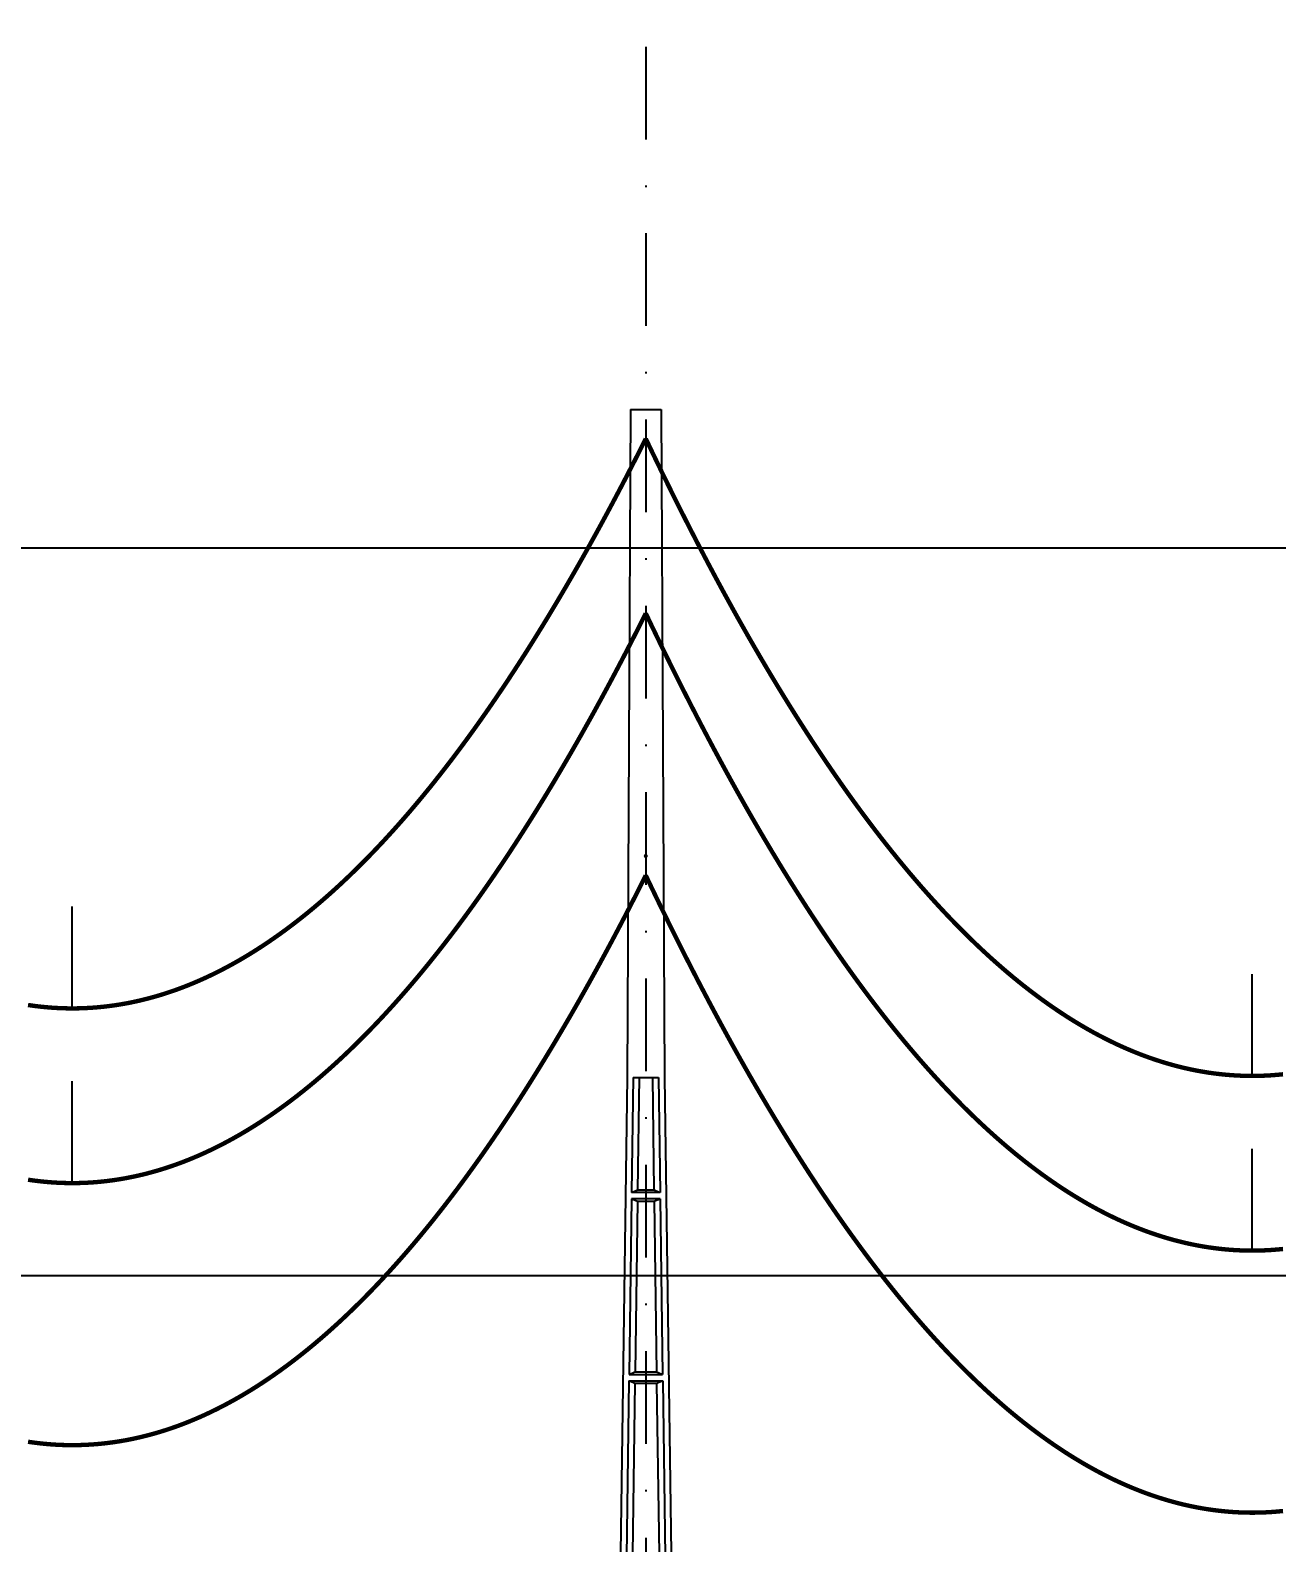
# Model space of a CAD drawing. Header units: metres. Extents: x -121 to 9872, y 3505 to 10721.
# Drawn here: x 1078.7 to 1164.4, y 9731.7 to 9835.5 of the extents above; entities that cross this region are included whole.
import ezdxf

# ---------------------------------------------------------------- set-up
doc = ezdxf.new("R2010")
doc.units = ezdxf.units.M
doc.header["$PDMODE"] = 2
doc.linetypes.add('DASHDOT', pattern=[25.4, 12.7, -6.35, 0, -6.35])
for name, color, linetype in [('CON-EOL- CA MAGNOLIA', 210, 'Continuous'), ('CON-EOL- CA OXLIP', 140, 'Continuous'), ('CON-EOL- FO', 101, 'Continuous'), ('cotas', 7, 'Continuous'), ('Grade', 9, 'Continuous'), ('Ind.Rot', 8, 'DASHDOT'), ('POSTE DT', 7, 'Continuous')]:
    doc.layers.add(name, color=color, linetype=linetype)
doc.styles.get("Standard").update_dxf_attribs({"font": 'arial.ttf'})
doc.dimstyles.new('ISO-25', dxfattribs={"dimtxt": 2.5, "dimasz": 2.5, "dimexe": 1.25, "dimexo": 0.625, "dimtad": 1, "dimzin": 1, "dimtxsty": 'Standard', "dimcen": 2.5, "dimaunit": 1, "dimadec": 3, "dimazin": 3, "dimtfac": 1, "dimtmove": 0, "dimatfit": 3, "dimfxlon": 1, "dimarcsym": 0})

# ---------------------------------------------------------------- blocks, each defined once
blk = doc.blocks.new('*U10')
at = {"layer": 'POSTE DT', "extrusion": (0, 1, 0)}
for p, q in [((-3.31, 406.59), (-4.05, 262)), ((-3.31, 406.59), (3.31, 406.59)), ((3.31, 406.59), (4.06, 262)), ((-4.05, 262), (-7.72, 0)), ((-4.05, 262), (-4.05, 262)), ((-2.73, 262), (-3.08, 237.05)), ((-2.73, 262), (2.75, 262)), ((-1.42, 262), (-1.77, 237.57)), ((1.43, 262), (1.77, 237.57)), ((2.75, 262), (3.1, 237.05)), ((4.06, 262), (7.72, 0)), ((3.1, 237.05), (-3.08, 237.05)), ((-3.1, 235.74), (-3.63, 197.65)), ((3.11, 235.73), (-3.1, 235.74)), ((-1.8, 235.21), (-2.32, 198.19)), ((1.8, 235.21), (2.32, 198.19)), ((3.11, 235.73), (3.65, 197.65)), ((-3.65, 196.34), (-4.19, 158.25)), ((-2.35, 195.8), (-2.87, 158.8)), ((2.35, 195.8), (2.87, 158.8)), ((3.66, 196.34), (4.2, 158.25))]:
    blk.add_line(p, q, dxfattribs=at)
at = {"layer": 'POSTE DT', "ltscale": 3}
for points in [[(-3.63, 197.65), (3.65, 197.65)], [(-3.65, 196.34), (3.66, 196.34)]]:
    blk.add_lwpolyline(points, dxfattribs=at)
at = {"layer": 'POSTE DT'}
for points, knots in [([(0.25, 309.94), (0.25, 309.93), (0.25, 309.93), (0.25, 309.92), (0.25, 309.91), (0.25, 309.9), (0.25, 309.89), (0.24, 309.85), (0.22, 309.82), (0.19, 309.77), (0.16, 309.74), (0.11, 309.71), (0.08, 309.7), (0.01, 309.68), (-0.02, 309.68), (-0.08, 309.7), (-0.11, 309.71), (-0.16, 309.74), (-0.18, 309.76), (-0.21, 309.8), (-0.22, 309.82), (-0.24, 309.85), (-0.24, 309.87), (-0.25, 309.89), (-0.25, 309.9), (-0.25, 309.92), (-0.25, 309.92), (-0.25, 309.93), (-0.25, 309.94), (-0.25, 309.95), (-0.25, 309.95), (-0.25, 309.96), (-0.25, 309.97), (-0.24, 310), (-0.23, 310.02), (-0.21, 310.07), (-0.2, 310.09), (-0.15, 310.14), (-0.13, 310.15), (-0.07, 310.18), (-0.03, 310.19), (0.03, 310.19), (0.06, 310.18), (0.12, 310.16), (0.14, 310.14), (0.18, 310.11), (0.2, 310.09), (0.21, 310.06), (0.22, 310.05), (0.23, 310.04), (0.24, 310.01), (0.24, 309.99), (0.25, 309.97), (0.25, 309.96), (0.25, 309.95), (0.25, 309.94), (0.25, 309.94), (0.25, 309.94), (0.25, 309.94)], [-54.728303, -54.728303, -54.728303, -54.728303, -54.309038, -54.309038, -53.647169, -53.647169, -52.532885, -52.532885, -48.86224, -48.86224, -45.282765, -45.282765, -41.52867, -41.52867, -37.867486, -37.867486, -34.454589, -34.454589, -31.301423, -31.301423, -28.48103, -28.48103, -26.961755, -26.961755, -25.7544, -25.7544, -25.136228, -25.136228, -24.64409, -24.64409, -24.094201, -24.094201, -23.191199, -23.191199, -20.494482, -20.494482, -17.342863, -17.342863, -13.645538, -13.645538, -9.835989, -9.835989, -6.296781, -6.296781, -3.005029, -3.005029, 0, 0, 0, 1.527594, 1.527594, 3.697216, 3.697216, 4.489727, 4.489727, 5.01438, 5.01438, 5.095313, 5.095313, 5.095313, 5.095313]), ([(-1.77, 237.57), (-1.99, 237.49), (-2.21, 237.4), (-2.64, 237.22), (-2.86, 237.14), (-3.08, 237.05)], [0, 0, 0, 0, 56.660495, 56.660495, 113.412826, 113.412826, 113.412826, 113.412826]), ([(1.77, 237.57), (1.18, 237.57), (0.59, 237.57), (-0.59, 237.57), (-1.18, 237.57), (-1.77, 237.57)], [0, 0, 0, 0, 67.306894, 67.306894, 134.614447, 134.614447, 134.614447, 134.614447]), ([(3.1, 237.05), (2.87, 237.14), (2.65, 237.23), (2.21, 237.4), (1.99, 237.49), (1.77, 237.57)], [0, 0, 0, 0, 56.738948, 56.738948, 113.38731, 113.38731, 113.38731, 113.38731]), ([(-3.1, 235.74), (-2.88, 235.65), (-2.67, 235.56), (-2.23, 235.39), (-2.02, 235.3), (-1.8, 235.21)], [0.055576, 0.055576, 0.055576, 0.055576, 56.767409, 56.767409, 113.50757, 113.50757, 113.50757, 113.50757]), ([(-1.8, 235.21), (-1.2, 235.21), (-0.6, 235.21), (0.6, 235.21), (1.2, 235.21), (1.8, 235.21)], [0, 0, 0, 0, 68.567797, 68.567797, 137.136247, 137.136247, 137.136247, 137.136247]), ([(1.8, 235.21), (2.02, 235.3), (2.24, 235.38), (2.68, 235.56), (2.89, 235.65), (3.11, 235.73)], [0, 0, 0, 0, 56.845349, 56.845349, 113.599799, 113.599799, 113.599799, 113.599799]), ([(-2.32, 198.19), (-2.54, 198.1), (-2.76, 198.01), (-3.2, 197.83), (-3.41, 197.74), (-3.63, 197.65)], [0, 0, 0, 0, 63.412073, 63.412073, 126.777421, 126.777421, 126.777421, 126.777421]), ([(2.32, 198.19), (1.55, 198.19), (0.77, 198.19), (-0.77, 198.19), (-1.55, 198.19), (-2.32, 198.19)], [0, 0, 0, 0, 88.31008, 88.31008, 176.620652, 176.620652, 176.620652, 176.620652]), ([(3.65, 197.65), (3.43, 197.74), (3.2, 197.83), (2.76, 198.01), (2.54, 198.1), (2.32, 198.19)], [0, 0, 0, 0, 63.488119, 63.488119, 126.880939, 126.880939, 126.880939, 126.880939]), ([(-3.65, 196.34), (-3.43, 196.25), (-3.22, 196.16), (-2.78, 195.98), (-2.57, 195.89), (-2.35, 195.8)], [0.054307, 0.054307, 0.054307, 0.054307, 63.527131, 63.527131, 127.063246, 127.063246, 127.063246, 127.063246]), ([(-2.35, 195.8), (-1.57, 195.8), (-0.78, 195.8), (0.79, 195.8), (1.57, 195.8), (2.35, 195.8)], [0, 0, 0, 0, 89.585713, 89.585713, 179.17191, 179.17191, 179.17191, 179.17191]), ([(2.35, 195.8), (2.57, 195.89), (2.79, 195.98), (3.23, 196.16), (3.45, 196.25), (3.66, 196.34)], [0, 0, 0, 0, 63.60246, 63.60246, 127.109696, 127.109696, 127.109696, 127.109696])]:
    blk.add_open_spline(points, degree=3, knots=knots, dxfattribs=at)
blk = doc.blocks.new('*D53')
at = {"layer": 'cotas', "color": 0, "lineweight": -2, "transparency": 16777216}
for p, q in [((1042.02, 9838.85), (1042.02, 9841.1)), ((1121.02, 9838.85), (1121.02, 9841.1)), ((1044.52, 9839.85), (1118.52, 9839.85))]:
    blk.add_line(p, q, dxfattribs=at)
at = {"layer": 'cotas', "color": 0, "transparency": 16777216}
for points in [[(1044.52, 9840.27), (1044.52, 9839.44), (1042.02, 9839.85)], [(1118.52, 9840.27), (1118.52, 9839.44), (1121.02, 9839.85)]]:
    blk.add_solid(points, dxfattribs=at)
at = {"layer": 'Defpoints', "color": 0, "transparency": 16777216}
for p in [(1121.02, 9839.85), (1042.02, 9809.87), (1121.02, 9809.49)]:
    blk.add_point(p, dxfattribs=at)
at = {"layer": 'cotas', "color": 0, "transparency": 16777216, "insert": (1081.52, 9841.75), "char_height": 2.5, "attachment_point": 5}
blk.add_mtext('79.00', dxfattribs=at)
blk = doc.blocks.new('*D54')
at = {"layer": 'cotas', "color": 0, "lineweight": -2, "transparency": 16777216}
for p, q in [((1121.02, 9837.35), (1121.02, 9841.1)), ((1200.31, 9837.35), (1200.31, 9841.1)), ((1123.52, 9839.85), (1197.81, 9839.85))]:
    blk.add_line(p, q, dxfattribs=at)
at = {"layer": 'cotas', "color": 0, "transparency": 16777216}
for points in [[(1123.52, 9840.27), (1123.52, 9839.44), (1121.02, 9839.85)], [(1197.81, 9840.27), (1197.81, 9839.44), (1200.31, 9839.85)]]:
    blk.add_solid(points, dxfattribs=at)
at = {"layer": 'Defpoints', "color": 0, "transparency": 16777216}
for p in [(1200.31, 9839.85), (1121.02, 9809.49), (1200.31, 9801.38)]:
    blk.add_point(p, dxfattribs=at)
at = {"layer": 'cotas', "color": 0, "transparency": 16777216, "insert": (1160.67, 9841.98), "char_height": 2.5, "attachment_point": 5}
blk.add_mtext('79,29', dxfattribs=at)

msp = doc.modelspace()

# ---------------------------------------------------------------- linework, layer by layer
at = {"layer": 'CON-EOL- CA MAGNOLIA'}
for p, q in [((1081.617, 9768.356), (1081.617, 9775.356)), ((1162.688, 9763.718), (1162.688, 9770.718))]:
    msp.add_line(p, q, dxfattribs=at)
at = {"layer": 'CON-EOL- CA MAGNOLIA', "const_width": 0.3}
for points in [[(1078.574, 9768.588), (1078.967, 9768.532), (1079.36, 9768.484), (1079.753, 9768.443), (1080.146, 9768.41), (1080.539, 9768.385), (1080.932, 9768.367), (1081.325, 9768.358), (1081.719, 9768.356), (1082.112, 9768.362), (1082.505, 9768.375), (1082.898, 9768.397), (1083.291, 9768.426), (1083.684, 9768.463), (1084.077, 9768.508), (1084.47, 9768.56), (1084.863, 9768.62), (1085.256, 9768.688), (1085.649, 9768.764), (1086.042, 9768.847), (1086.435, 9768.939), (1086.828, 9769.038), (1087.221, 9769.145), (1087.614, 9769.259), (1088.007, 9769.381), (1088.4, 9769.512), (1088.793, 9769.649), (1089.186, 9769.795), (1089.579, 9769.948), (1089.972, 9770.11), (1090.365, 9770.279), (1090.758, 9770.455), (1091.151, 9770.64), (1091.544, 9770.832), (1091.937, 9771.032), (1092.33, 9771.24), (1092.723, 9771.455), (1093.117, 9771.678), (1093.51, 9771.91), (1093.903, 9772.148), (1094.296, 9772.395), (1094.689, 9772.649), (1095.082, 9772.912), (1095.475, 9773.182), (1095.868, 9773.46), (1096.261, 9773.745), (1096.654, 9774.038), (1097.047, 9774.339), (1097.44, 9774.648), (1097.833, 9774.965), (1098.226, 9775.29), (1098.619, 9775.622), (1099.012, 9775.962), (1099.405, 9776.31), (1099.798, 9776.665), (1100.191, 9777.029), (1100.584, 9777.4), (1100.977, 9777.779), (1101.37, 9778.166), (1101.763, 9778.56), (1102.156, 9778.963), (1102.549, 9779.373), (1102.942, 9779.791), (1103.335, 9780.217), (1103.728, 9780.65), (1104.122, 9781.092), (1104.515, 9781.541), (1104.908, 9781.998), (1105.301, 9782.463), (1105.694, 9782.936), (1106.087, 9783.416), (1106.48, 9783.905), (1106.873, 9784.401), (1107.266, 9784.905), (1107.659, 9785.416), (1108.052, 9785.936), (1108.445, 9786.464), (1108.838, 9786.999), (1109.231, 9787.542), (1109.624, 9788.093), (1110.017, 9788.652), (1110.41, 9789.218), (1110.803, 9789.793), (1111.196, 9790.375), (1111.589, 9790.965), (1111.982, 9791.563), (1112.375, 9792.169), (1112.768, 9792.783), (1113.161, 9793.405), (1113.554, 9794.034), (1113.947, 9794.671), (1114.34, 9795.316), (1114.733, 9795.969), (1115.126, 9796.63), (1115.52, 9797.299), (1115.913, 9797.976), (1116.306, 9798.66), (1116.699, 9799.353), (1117.092, 9800.053), (1117.485, 9800.761), (1117.878, 9801.477), (1118.271, 9802.201), (1118.664, 9802.933), (1119.057, 9803.673), (1119.45, 9804.42), (1119.843, 9805.176), (1120.236, 9805.939), (1120.629, 9806.711), (1121.022, 9807.49)], [(1121.022, 9807.49), (1121.416, 9806.662), (1121.811, 9805.842), (1122.205, 9805.03), (1122.6, 9804.227), (1122.994, 9803.431), (1123.389, 9802.643), (1123.783, 9801.863), (1124.178, 9801.091), (1124.572, 9800.327), (1124.967, 9799.571), (1125.361, 9798.822), (1125.756, 9798.082), (1126.15, 9797.35), (1126.545, 9796.626), (1126.939, 9795.91), (1127.333, 9795.201), (1127.728, 9794.501), (1128.122, 9793.808), (1128.517, 9793.124), (1128.911, 9792.447), (1129.306, 9791.779), (1129.7, 9791.118), (1130.095, 9790.465), (1130.489, 9789.82), (1130.884, 9789.183), (1131.278, 9788.554), (1131.673, 9787.933), (1132.067, 9787.32), (1132.462, 9786.714), (1132.856, 9786.117), (1133.25, 9785.527), (1133.645, 9784.946), (1134.039, 9784.372), (1134.434, 9783.806), (1134.828, 9783.248), (1135.223, 9782.698), (1135.617, 9782.156), (1136.012, 9781.622), (1136.406, 9781.096), (1136.801, 9780.577), (1137.195, 9780.067), (1137.59, 9779.564), (1137.984, 9779.069), (1138.379, 9778.582), (1138.773, 9778.103), (1139.168, 9777.632), (1139.562, 9777.169), (1139.956, 9776.713), (1140.351, 9776.266), (1140.745, 9775.826), (1141.14, 9775.394), (1141.534, 9774.97), (1141.929, 9774.554), (1142.323, 9774.146), (1142.718, 9773.745), (1143.112, 9773.353), (1143.507, 9772.968), (1143.901, 9772.591), (1144.296, 9772.222), (1144.69, 9771.861), (1145.085, 9771.508), (1145.479, 9771.163), (1145.873, 9770.825), (1146.268, 9770.495), (1146.662, 9770.173), (1147.057, 9769.859), (1147.451, 9769.553), (1147.846, 9769.255), (1148.24, 9768.964), (1148.635, 9768.682), (1149.029, 9768.407), (1149.424, 9768.14), (1149.818, 9767.88), (1150.213, 9767.629), (1150.607, 9767.386), (1151.002, 9767.15), (1151.396, 9766.922), (1151.79, 9766.702), (1152.185, 9766.49), (1152.579, 9766.286), (1152.974, 9766.089), (1153.368, 9765.9), (1153.763, 9765.719), (1154.157, 9765.547), (1154.552, 9765.381), (1154.946, 9765.224), (1155.341, 9765.074), (1155.735, 9764.933), (1156.13, 9764.799), (1156.524, 9764.673), (1156.919, 9764.554), (1157.313, 9764.444), (1157.707, 9764.341), (1158.102, 9764.246), (1158.496, 9764.159), (1158.891, 9764.08), (1159.285, 9764.009), (1159.68, 9763.945), (1160.074, 9763.89), (1160.469, 9763.842), (1160.863, 9763.802), (1161.258, 9763.769), (1161.652, 9763.745), (1162.047, 9763.728), (1162.441, 9763.719), (1162.836, 9763.718), (1163.23, 9763.725), (1163.625, 9763.74), (1164.019, 9763.762), (1164.413, 9763.793), (1164.808, 9763.831)]]:
    msp.add_lwpolyline(points, dxfattribs=at)
at = {"layer": 'CON-EOL- CA OXLIP'}
for p, q in [((1081.617, 9756.356), (1081.617, 9763.356)), ((1081.617, 9756.356), (1081.617, 9763.356)), ((1162.688, 9751.718), (1162.688, 9758.718)), ((1162.688, 9751.718), (1162.688, 9758.718))]:
    msp.add_line(p, q, dxfattribs=at)
at = {"layer": 'CON-EOL- CA OXLIP', "const_width": 0.3}
for points in [[(1078.574, 9756.588), (1078.967, 9756.532), (1079.36, 9756.484), (1079.753, 9756.443), (1080.146, 9756.41), (1080.539, 9756.385), (1080.932, 9756.367), (1081.325, 9756.358), (1081.719, 9756.356), (1082.112, 9756.362), (1082.505, 9756.375), (1082.898, 9756.397), (1083.291, 9756.426), (1083.684, 9756.463), (1084.077, 9756.508), (1084.47, 9756.56), (1084.863, 9756.62), (1085.256, 9756.688), (1085.649, 9756.764), (1086.042, 9756.848), (1086.435, 9756.939), (1086.828, 9757.038), (1087.221, 9757.145), (1087.614, 9757.259), (1088.007, 9757.381), (1088.4, 9757.512), (1088.793, 9757.649), (1089.186, 9757.795), (1089.579, 9757.948), (1089.972, 9758.11), (1090.365, 9758.278), (1090.758, 9758.455), (1091.151, 9758.64), (1091.544, 9758.832), (1091.937, 9759.032), (1092.33, 9759.24), (1092.723, 9759.455), (1093.117, 9759.678), (1093.51, 9759.91), (1093.903, 9760.148), (1094.296, 9760.395), (1094.689, 9760.65), (1095.082, 9760.912), (1095.475, 9761.182), (1095.868, 9761.459), (1096.261, 9761.745), (1096.654, 9762.038), (1097.047, 9762.339), (1097.44, 9762.648), (1097.833, 9762.965), (1098.226, 9763.289), (1098.619, 9763.622), (1099.012, 9763.962), (1099.405, 9764.31), (1099.798, 9764.665), (1100.191, 9765.029), (1100.584, 9765.4), (1100.977, 9765.779), (1101.37, 9766.166), (1101.763, 9766.56), (1102.156, 9766.963), (1102.549, 9767.373), (1102.942, 9767.791), (1103.335, 9768.217), (1103.728, 9768.65), (1104.122, 9769.092), (1104.515, 9769.541), (1104.908, 9769.998), (1105.301, 9770.463), (1105.694, 9770.936), (1106.087, 9771.416), (1106.48, 9771.904), (1106.873, 9772.401), (1107.266, 9772.905), (1107.659, 9773.416), (1108.052, 9773.936), (1108.445, 9774.463), (1108.838, 9774.999), (1109.231, 9775.542), (1109.624, 9776.093), (1110.017, 9776.652), (1110.41, 9777.218), (1110.803, 9777.793), (1111.196, 9778.375), (1111.589, 9778.965), (1111.982, 9779.563), (1112.375, 9780.169), (1112.768, 9780.783), (1113.161, 9781.404), (1113.554, 9782.034), (1113.947, 9782.671), (1114.34, 9783.316), (1114.733, 9783.969), (1115.126, 9784.63), (1115.52, 9785.299), (1115.913, 9785.976), (1116.306, 9786.66), (1116.699, 9787.353), (1117.092, 9788.053), (1117.485, 9788.761), (1117.878, 9789.477), (1118.271, 9790.201), (1118.664, 9790.933), (1119.057, 9791.673), (1119.45, 9792.42), (1119.843, 9793.176), (1120.236, 9793.939), (1120.629, 9794.711), (1121.022, 9795.49)], [(1078.574, 9756.588), (1078.967, 9756.532), (1079.36, 9756.484), (1079.753, 9756.443), (1080.146, 9756.41), (1080.539, 9756.385), (1080.932, 9756.367), (1081.325, 9756.358), (1081.719, 9756.356), (1082.112, 9756.362), (1082.505, 9756.375), (1082.898, 9756.397), (1083.291, 9756.426), (1083.684, 9756.463), (1084.077, 9756.508), (1084.47, 9756.56), (1084.863, 9756.62), (1085.256, 9756.688), (1085.649, 9756.764), (1086.042, 9756.848), (1086.435, 9756.939), (1086.828, 9757.038), (1087.221, 9757.145), (1087.614, 9757.259), (1088.007, 9757.381), (1088.4, 9757.512), (1088.793, 9757.649), (1089.186, 9757.795), (1089.579, 9757.948), (1089.972, 9758.11), (1090.365, 9758.279), (1090.758, 9758.455), (1091.151, 9758.64), (1091.544, 9758.832), (1091.937, 9759.032), (1092.33, 9759.24), (1092.723, 9759.455), (1093.117, 9759.678), (1093.51, 9759.91), (1093.903, 9760.148), (1094.296, 9760.395), (1094.689, 9760.649), (1095.082, 9760.912), (1095.475, 9761.182), (1095.868, 9761.46), (1096.261, 9761.745), (1096.654, 9762.038), (1097.047, 9762.339), (1097.44, 9762.648), (1097.833, 9762.965), (1098.226, 9763.29), (1098.619, 9763.622), (1099.012, 9763.962), (1099.405, 9764.31), (1099.798, 9764.665), (1100.191, 9765.029), (1100.584, 9765.4), (1100.977, 9765.779), (1101.37, 9766.166), (1101.763, 9766.56), (1102.156, 9766.963), (1102.549, 9767.373), (1102.942, 9767.791), (1103.335, 9768.217), (1103.728, 9768.65), (1104.122, 9769.092), (1104.515, 9769.541), (1104.908, 9769.998), (1105.301, 9770.463), (1105.694, 9770.936), (1106.087, 9771.416), (1106.48, 9771.905), (1106.873, 9772.401), (1107.266, 9772.905), (1107.659, 9773.416), (1108.052, 9773.936), (1108.445, 9774.464), (1108.838, 9774.999), (1109.231, 9775.542), (1109.624, 9776.093), (1110.017, 9776.652), (1110.41, 9777.218), (1110.803, 9777.793), (1111.196, 9778.375), (1111.589, 9778.965), (1111.982, 9779.563), (1112.375, 9780.169), (1112.768, 9780.783), (1113.161, 9781.405), (1113.554, 9782.034), (1113.947, 9782.671), (1114.34, 9783.316), (1114.733, 9783.969), (1115.126, 9784.63), (1115.52, 9785.299), (1115.913, 9785.976), (1116.306, 9786.66), (1116.699, 9787.353), (1117.092, 9788.053), (1117.485, 9788.761), (1117.878, 9789.477), (1118.271, 9790.201), (1118.664, 9790.933), (1119.057, 9791.673), (1119.45, 9792.42), (1119.843, 9793.176), (1120.236, 9793.939), (1120.629, 9794.711), (1121.022, 9795.49)], [(1121.022, 9795.49), (1121.416, 9794.662), (1121.811, 9793.842), (1122.205, 9793.03), (1122.6, 9792.227), (1122.994, 9791.431), (1123.389, 9790.643), (1123.783, 9789.863), (1124.178, 9789.091), (1124.572, 9788.327), (1124.967, 9787.571), (1125.361, 9786.823), (1125.756, 9786.082), (1126.15, 9785.35), (1126.545, 9784.626), (1126.939, 9783.91), (1127.333, 9783.201), (1127.728, 9782.501), (1128.122, 9781.808), (1128.517, 9781.124), (1128.911, 9780.447), (1129.306, 9779.779), (1129.7, 9779.118), (1130.095, 9778.465), (1130.489, 9777.82), (1130.884, 9777.183), (1131.278, 9776.554), (1131.673, 9775.933), (1132.067, 9775.32), (1132.462, 9774.714), (1132.856, 9774.117), (1133.25, 9773.527), (1133.645, 9772.946), (1134.039, 9772.372), (1134.434, 9771.806), (1134.828, 9771.248), (1135.223, 9770.698), (1135.617, 9770.156), (1136.012, 9769.622), (1136.406, 9769.096), (1136.801, 9768.577), (1137.195, 9768.067), (1137.59, 9767.564), (1137.984, 9767.069), (1138.379, 9766.582), (1138.773, 9766.103), (1139.168, 9765.632), (1139.562, 9765.169), (1139.956, 9764.713), (1140.351, 9764.266), (1140.745, 9763.826), (1141.14, 9763.394), (1141.534, 9762.97), (1141.929, 9762.554), (1142.323, 9762.146), (1142.718, 9761.745), (1143.112, 9761.353), (1143.507, 9760.968), (1143.901, 9760.591), (1144.296, 9760.222), (1144.69, 9759.861), (1145.085, 9759.508), (1145.479, 9759.163), (1145.873, 9758.825), (1146.268, 9758.495), (1146.662, 9758.173), (1147.057, 9757.859), (1147.451, 9757.553), (1147.846, 9757.255), (1148.24, 9756.964), (1148.635, 9756.682), (1149.029, 9756.407), (1149.424, 9756.14), (1149.818, 9755.88), (1150.213, 9755.629), (1150.607, 9755.386), (1151.002, 9755.15), (1151.396, 9754.922), (1151.79, 9754.702), (1152.185, 9754.49), (1152.579, 9754.286), (1152.974, 9754.089), (1153.368, 9753.9), (1153.763, 9753.72), (1154.157, 9753.546), (1154.552, 9753.381), (1154.946, 9753.224), (1155.341, 9753.074), (1155.735, 9752.933), (1156.13, 9752.799), (1156.524, 9752.673), (1156.919, 9752.554), (1157.313, 9752.444), (1157.707, 9752.341), (1158.102, 9752.246), (1158.496, 9752.159), (1158.891, 9752.08), (1159.285, 9752.009), (1159.68, 9751.945), (1160.074, 9751.89), (1160.469, 9751.842), (1160.863, 9751.802), (1161.258, 9751.769), (1161.652, 9751.745), (1162.047, 9751.728), (1162.441, 9751.719), (1162.836, 9751.718), (1163.23, 9751.725), (1163.625, 9751.74), (1164.019, 9751.762), (1164.413, 9751.793), (1164.808, 9751.831)], [(1121.022, 9795.49), (1121.416, 9794.662), (1121.811, 9793.842), (1122.205, 9793.03), (1122.6, 9792.227), (1122.994, 9791.431), (1123.389, 9790.643), (1123.783, 9789.863), (1124.178, 9789.091), (1124.572, 9788.327), (1124.967, 9787.571), (1125.361, 9786.823), (1125.756, 9786.082), (1126.15, 9785.35), (1126.545, 9784.626), (1126.939, 9783.91), (1127.333, 9783.201), (1127.728, 9782.501), (1128.122, 9781.808), (1128.517, 9781.124), (1128.911, 9780.447), (1129.306, 9779.779), (1129.7, 9779.118), (1130.095, 9778.465), (1130.489, 9777.82), (1130.884, 9777.183), (1131.278, 9776.554), (1131.673, 9775.933), (1132.067, 9775.32), (1132.462, 9774.714), (1132.856, 9774.117), (1133.25, 9773.527), (1133.645, 9772.946), (1134.039, 9772.372), (1134.434, 9771.806), (1134.828, 9771.248), (1135.223, 9770.698), (1135.617, 9770.156), (1136.012, 9769.622), (1136.406, 9769.096), (1136.801, 9768.577), (1137.195, 9768.067), (1137.59, 9767.564), (1137.984, 9767.069), (1138.379, 9766.582), (1138.773, 9766.103), (1139.168, 9765.632), (1139.562, 9765.169), (1139.956, 9764.713), (1140.351, 9764.266), (1140.745, 9763.826), (1141.14, 9763.394), (1141.534, 9762.97), (1141.929, 9762.554), (1142.323, 9762.146), (1142.718, 9761.745), (1143.112, 9761.353), (1143.507, 9760.968), (1143.901, 9760.591), (1144.296, 9760.222), (1144.69, 9759.861), (1145.085, 9759.508), (1145.479, 9759.163), (1145.873, 9758.825), (1146.268, 9758.495), (1146.662, 9758.173), (1147.057, 9757.859), (1147.451, 9757.553), (1147.846, 9757.255), (1148.24, 9756.964), (1148.635, 9756.682), (1149.029, 9756.407), (1149.424, 9756.14), (1149.818, 9755.88), (1150.213, 9755.629), (1150.607, 9755.386), (1151.002, 9755.15), (1151.396, 9754.922), (1151.79, 9754.702), (1152.185, 9754.49), (1152.579, 9754.286), (1152.974, 9754.089), (1153.368, 9753.9), (1153.763, 9753.719), (1154.157, 9753.547), (1154.552, 9753.381), (1154.946, 9753.224), (1155.341, 9753.074), (1155.735, 9752.933), (1156.13, 9752.799), (1156.524, 9752.673), (1156.919, 9752.554), (1157.313, 9752.444), (1157.707, 9752.341), (1158.102, 9752.246), (1158.496, 9752.159), (1158.891, 9752.08), (1159.285, 9752.009), (1159.68, 9751.945), (1160.074, 9751.89), (1160.469, 9751.842), (1160.863, 9751.802), (1161.258, 9751.769), (1161.652, 9751.745), (1162.047, 9751.728), (1162.441, 9751.719), (1162.836, 9751.718), (1163.23, 9751.725), (1163.625, 9751.74), (1164.019, 9751.762), (1164.413, 9751.793), (1164.808, 9751.831)]]:
    msp.add_lwpolyline(points, dxfattribs=at)
at = {"layer": 'CON-EOL- FO', "const_width": 0.3}
for points in [[(1078.574, 9738.588), (1078.967, 9738.532), (1079.36, 9738.484), (1079.753, 9738.443), (1080.146, 9738.41), (1080.539, 9738.385), (1080.932, 9738.367), (1081.325, 9738.358), (1081.719, 9738.356), (1082.112, 9738.362), (1082.505, 9738.375), (1082.898, 9738.397), (1083.291, 9738.426), (1083.684, 9738.463), (1084.077, 9738.508), (1084.47, 9738.56), (1084.863, 9738.62), (1085.256, 9738.688), (1085.649, 9738.764), (1086.042, 9738.847), (1086.435, 9738.939), (1086.828, 9739.038), (1087.221, 9739.145), (1087.614, 9739.259), (1088.007, 9739.381), (1088.4, 9739.512), (1088.793, 9739.649), (1089.186, 9739.795), (1089.579, 9739.948), (1089.972, 9740.11), (1090.365, 9740.278), (1090.758, 9740.455), (1091.151, 9740.64), (1091.544, 9740.832), (1091.937, 9741.032), (1092.33, 9741.24), (1092.723, 9741.455), (1093.117, 9741.678), (1093.51, 9741.91), (1093.903, 9742.148), (1094.296, 9742.395), (1094.689, 9742.65), (1095.082, 9742.912), (1095.475, 9743.182), (1095.868, 9743.459), (1096.261, 9743.745), (1096.654, 9744.038), (1097.047, 9744.339), (1097.44, 9744.648), (1097.833, 9744.965), (1098.226, 9745.289), (1098.619, 9745.622), (1099.012, 9745.962), (1099.405, 9746.31), (1099.798, 9746.665), (1100.191, 9747.029), (1100.584, 9747.4), (1100.977, 9747.779), (1101.37, 9748.166), (1101.763, 9748.56), (1102.156, 9748.963), (1102.549, 9749.373), (1102.942, 9749.791), (1103.335, 9750.217), (1103.728, 9750.65), (1104.122, 9751.092), (1104.515, 9751.541), (1104.908, 9751.998), (1105.301, 9752.463), (1105.694, 9752.936), (1106.087, 9753.416), (1106.48, 9753.904), (1106.873, 9754.401), (1107.266, 9754.905), (1107.659, 9755.416), (1108.052, 9755.936), (1108.445, 9756.463), (1108.838, 9756.999), (1109.231, 9757.542), (1109.624, 9758.093), (1110.017, 9758.652), (1110.41, 9759.218), (1110.803, 9759.793), (1111.196, 9760.375), (1111.589, 9760.965), (1111.982, 9761.563), (1112.375, 9762.169), (1112.768, 9762.783), (1113.161, 9763.404), (1113.554, 9764.034), (1113.947, 9764.671), (1114.34, 9765.316), (1114.733, 9765.969), (1115.126, 9766.63), (1115.52, 9767.299), (1115.913, 9767.976), (1116.306, 9768.66), (1116.699, 9769.353), (1117.092, 9770.053), (1117.485, 9770.761), (1117.878, 9771.477), (1118.271, 9772.201), (1118.664, 9772.933), (1119.057, 9773.673), (1119.45, 9774.42), (1119.843, 9775.176), (1120.236, 9775.939), (1120.629, 9776.711), (1121.022, 9777.49)], [(1078.574, 9738.588), (1078.967, 9738.532), (1079.36, 9738.484), (1079.753, 9738.443), (1080.146, 9738.41), (1080.539, 9738.385), (1080.932, 9738.367), (1081.325, 9738.358), (1081.719, 9738.356), (1082.112, 9738.362), (1082.505, 9738.375), (1082.898, 9738.397), (1083.291, 9738.426), (1083.684, 9738.463), (1084.077, 9738.508), (1084.47, 9738.56), (1084.863, 9738.62), (1085.256, 9738.688), (1085.649, 9738.764), (1086.042, 9738.847), (1086.435, 9738.939), (1086.828, 9739.038), (1087.221, 9739.145), (1087.614, 9739.259), (1088.007, 9739.381), (1088.4, 9739.512), (1088.793, 9739.649), (1089.186, 9739.795), (1089.579, 9739.948), (1089.972, 9740.11), (1090.365, 9740.279), (1090.758, 9740.455), (1091.151, 9740.64), (1091.544, 9740.832), (1091.937, 9741.032), (1092.33, 9741.24), (1092.723, 9741.455), (1093.117, 9741.678), (1093.51, 9741.91), (1093.903, 9742.148), (1094.296, 9742.395), (1094.689, 9742.649), (1095.082, 9742.912), (1095.475, 9743.182), (1095.868, 9743.46), (1096.261, 9743.745), (1096.654, 9744.038), (1097.047, 9744.339), (1097.44, 9744.648), (1097.833, 9744.965), (1098.226, 9745.29), (1098.619, 9745.622), (1099.012, 9745.962), (1099.405, 9746.31), (1099.798, 9746.665), (1100.191, 9747.029), (1100.584, 9747.4), (1100.977, 9747.779), (1101.37, 9748.166), (1101.763, 9748.56), (1102.156, 9748.963), (1102.549, 9749.373), (1102.942, 9749.791), (1103.335, 9750.217), (1103.728, 9750.65), (1104.122, 9751.092), (1104.515, 9751.541), (1104.908, 9751.998), (1105.301, 9752.463), (1105.694, 9752.936), (1106.087, 9753.416), (1106.48, 9753.905), (1106.873, 9754.401), (1107.266, 9754.905), (1107.659, 9755.416), (1108.052, 9755.936), (1108.445, 9756.463), (1108.838, 9756.999), (1109.231, 9757.542), (1109.624, 9758.093), (1110.017, 9758.652), (1110.41, 9759.218), (1110.803, 9759.793), (1111.196, 9760.375), (1111.589, 9760.965), (1111.982, 9761.563), (1112.375, 9762.169), (1112.768, 9762.783), (1113.161, 9763.405), (1113.554, 9764.034), (1113.947, 9764.671), (1114.34, 9765.316), (1114.733, 9765.969), (1115.126, 9766.63), (1115.52, 9767.299), (1115.913, 9767.976), (1116.306, 9768.66), (1116.699, 9769.353), (1117.092, 9770.053), (1117.485, 9770.761), (1117.878, 9771.477), (1118.271, 9772.201), (1118.664, 9772.933), (1119.057, 9773.673), (1119.45, 9774.42), (1119.843, 9775.176), (1120.236, 9775.939), (1120.629, 9776.711), (1121.022, 9777.49)], [(1121.022, 9777.49), (1121.416, 9776.662), (1121.811, 9775.842), (1122.205, 9775.03), (1122.6, 9774.227), (1122.994, 9773.431), (1123.389, 9772.643), (1123.783, 9771.863), (1124.178, 9771.091), (1124.572, 9770.327), (1124.967, 9769.571), (1125.361, 9768.823), (1125.756, 9768.082), (1126.15, 9767.35), (1126.545, 9766.626), (1126.939, 9765.91), (1127.333, 9765.201), (1127.728, 9764.501), (1128.122, 9763.808), (1128.517, 9763.124), (1128.911, 9762.447), (1129.306, 9761.779), (1129.7, 9761.118), (1130.095, 9760.465), (1130.489, 9759.82), (1130.884, 9759.183), (1131.278, 9758.554), (1131.673, 9757.933), (1132.067, 9757.32), (1132.462, 9756.714), (1132.856, 9756.117), (1133.25, 9755.527), (1133.645, 9754.946), (1134.039, 9754.372), (1134.434, 9753.806), (1134.828, 9753.248), (1135.223, 9752.698), (1135.617, 9752.156), (1136.012, 9751.622), (1136.406, 9751.096), (1136.801, 9750.577), (1137.195, 9750.067), (1137.59, 9749.564), (1137.984, 9749.069), (1138.379, 9748.582), (1138.773, 9748.103), (1139.168, 9747.632), (1139.562, 9747.169), (1139.956, 9746.713), (1140.351, 9746.266), (1140.745, 9745.826), (1141.14, 9745.394), (1141.534, 9744.97), (1141.929, 9744.554), (1142.323, 9744.146), (1142.718, 9743.745), (1143.112, 9743.353), (1143.507, 9742.968), (1143.901, 9742.591), (1144.296, 9742.222), (1144.69, 9741.861), (1145.085, 9741.508), (1145.479, 9741.163), (1145.873, 9740.825), (1146.268, 9740.495), (1146.662, 9740.173), (1147.057, 9739.859), (1147.451, 9739.553), (1147.846, 9739.255), (1148.24, 9738.964), (1148.635, 9738.682), (1149.029, 9738.407), (1149.424, 9738.14), (1149.818, 9737.88), (1150.213, 9737.629), (1150.607, 9737.386), (1151.002, 9737.15), (1151.396, 9736.922), (1151.79, 9736.702), (1152.185, 9736.49), (1152.579, 9736.286), (1152.974, 9736.089), (1153.368, 9735.9), (1153.763, 9735.72), (1154.157, 9735.546), (1154.552, 9735.381), (1154.946, 9735.224), (1155.341, 9735.074), (1155.735, 9734.933), (1156.13, 9734.799), (1156.524, 9734.673), (1156.919, 9734.554), (1157.313, 9734.444), (1157.707, 9734.341), (1158.102, 9734.246), (1158.496, 9734.159), (1158.891, 9734.08), (1159.285, 9734.009), (1159.68, 9733.945), (1160.074, 9733.89), (1160.469, 9733.842), (1160.863, 9733.802), (1161.258, 9733.769), (1161.652, 9733.745), (1162.047, 9733.728), (1162.441, 9733.719), (1162.836, 9733.718), (1163.23, 9733.725), (1163.625, 9733.74), (1164.019, 9733.762), (1164.413, 9733.793), (1164.808, 9733.831)], [(1121.022, 9777.49), (1121.416, 9776.662), (1121.811, 9775.842), (1122.205, 9775.03), (1122.6, 9774.227), (1122.994, 9773.431), (1123.389, 9772.643), (1123.783, 9771.863), (1124.178, 9771.091), (1124.572, 9770.327), (1124.967, 9769.571), (1125.361, 9768.823), (1125.756, 9768.082), (1126.15, 9767.35), (1126.545, 9766.626), (1126.939, 9765.91), (1127.333, 9765.201), (1127.728, 9764.501), (1128.122, 9763.808), (1128.517, 9763.124), (1128.911, 9762.447), (1129.306, 9761.779), (1129.7, 9761.118), (1130.095, 9760.465), (1130.489, 9759.82), (1130.884, 9759.183), (1131.278, 9758.554), (1131.673, 9757.933), (1132.067, 9757.32), (1132.462, 9756.714), (1132.856, 9756.117), (1133.25, 9755.527), (1133.645, 9754.946), (1134.039, 9754.372), (1134.434, 9753.806), (1134.828, 9753.248), (1135.223, 9752.698), (1135.617, 9752.156), (1136.012, 9751.622), (1136.406, 9751.096), (1136.801, 9750.577), (1137.195, 9750.067), (1137.59, 9749.564), (1137.984, 9749.069), (1138.379, 9748.582), (1138.773, 9748.103), (1139.168, 9747.632), (1139.562, 9747.169), (1139.956, 9746.713), (1140.351, 9746.266), (1140.745, 9745.826), (1141.14, 9745.394), (1141.534, 9744.97), (1141.929, 9744.554), (1142.323, 9744.146), (1142.718, 9743.745), (1143.112, 9743.353), (1143.507, 9742.968), (1143.901, 9742.591), (1144.296, 9742.222), (1144.69, 9741.861), (1145.085, 9741.508), (1145.479, 9741.163), (1145.873, 9740.825), (1146.268, 9740.495), (1146.662, 9740.173), (1147.057, 9739.859), (1147.451, 9739.553), (1147.846, 9739.255), (1148.24, 9738.964), (1148.635, 9738.682), (1149.029, 9738.407), (1149.424, 9738.14), (1149.818, 9737.88), (1150.213, 9737.629), (1150.607, 9737.386), (1151.002, 9737.15), (1151.396, 9736.922), (1151.79, 9736.702), (1152.185, 9736.49), (1152.579, 9736.286), (1152.974, 9736.089), (1153.368, 9735.9), (1153.763, 9735.719), (1154.157, 9735.547), (1154.552, 9735.381), (1154.946, 9735.224), (1155.341, 9735.074), (1155.735, 9734.933), (1156.13, 9734.799), (1156.524, 9734.673), (1156.919, 9734.554), (1157.313, 9734.444), (1157.707, 9734.341), (1158.102, 9734.246), (1158.496, 9734.159), (1158.891, 9734.08), (1159.285, 9734.009), (1159.68, 9733.945), (1160.074, 9733.89), (1160.469, 9733.842), (1160.863, 9733.802), (1161.258, 9733.769), (1161.652, 9733.745), (1162.047, 9733.728), (1162.441, 9733.719), (1162.836, 9733.718), (1163.23, 9733.725), (1163.625, 9733.74), (1164.019, 9733.762), (1164.413, 9733.793), (1164.808, 9733.831)]]:
    msp.add_lwpolyline(points, dxfattribs=at)
at = {"layer": 'Grade'}
for points in [[(0, 9800), (9859.453, 9800)], [(0, 9750), (9859.453, 9750)]]:
    msp.add_lwpolyline(points, dxfattribs=at)
at = {"layer": 'Ind.Rot', "linetype": 'DASHDOT', "ltscale": 0.5}
msp.add_lwpolyline([(1121.022, 10500), (1121.022, 8300)], dxfattribs=at)

# ---------------------------------------------------------------- block references
at = {"layer": 'POSTE DT', "xscale": 0.3172702451939489, "yscale": 0.3172702451939489, "zscale": 0.3172702451939489}
msp.add_blockref('*U10', (1121.022, 9680.49), dxfattribs=at)

# ---------------------------------------------------------------- dimensions: what is measured, and where the dimension line sits
at = {"layer": 'cotas'}
dim = msp.add_linear_dim(base=(1121.022, 9839.853), p1=(1042.022, 9809.87), p2=(1121.022, 9809.49), dimstyle='ISO-25', dxfattribs=at)
dim.commit()
dim.dimension.update_dxf_attribs({"geometry": '*D53', "text_midpoint": (1081.522, 9841.755)})
dim = msp.add_linear_dim(base=(1200.31, 9839.853), p1=(1121.022, 9809.49), p2=(1200.31, 9801.38), dimstyle='ISO-25', override={"dimtmove": 1}, dxfattribs=at)
dim.commit()
dim.dimension.update_dxf_attribs({"geometry": '*D54', "text_midpoint": (1160.666, 9841.98)})

doc.saveas('drawing.dxf')
